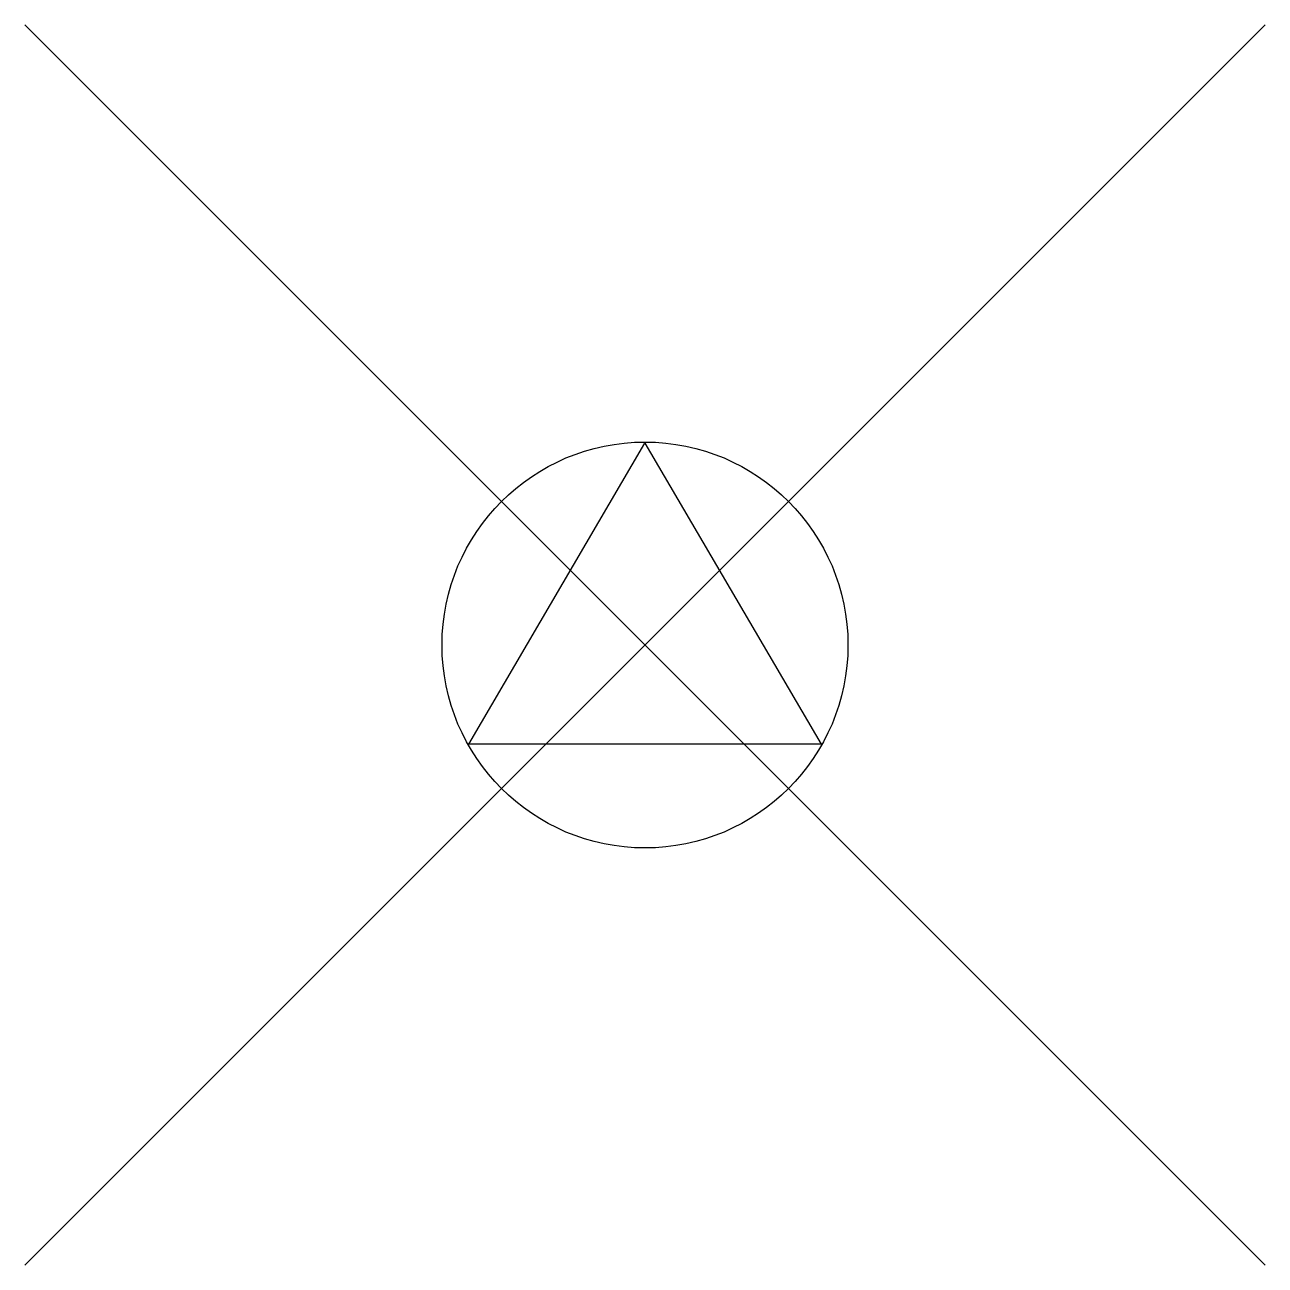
# Model space of a CAD drawing. Extents: x -5.5 to 5.5, y -5.5 to 5.5.
import ezdxf

# ---------------------------------------------------------------- set-up
doc = ezdxf.new("R2010")
doc.units = 0

msp = doc.modelspace()

# ---------------------------------------------------------------- linework, layer by layer
for points in [[(5.5, 5.5), (-5.5, -5.5)], [(-5.5, 5.5), (5.5, -5.5)]]:
    msp.add_lwpolyline(points)
at = {"flags": 128}
msp.add_lwpolyline([(-1.561, -0.878), (0, 1.791), (1.561, -0.878)], close=True, dxfattribs=at)
msp.add_circle((0, 0), 1.8)

doc.saveas('drawing.dxf')
